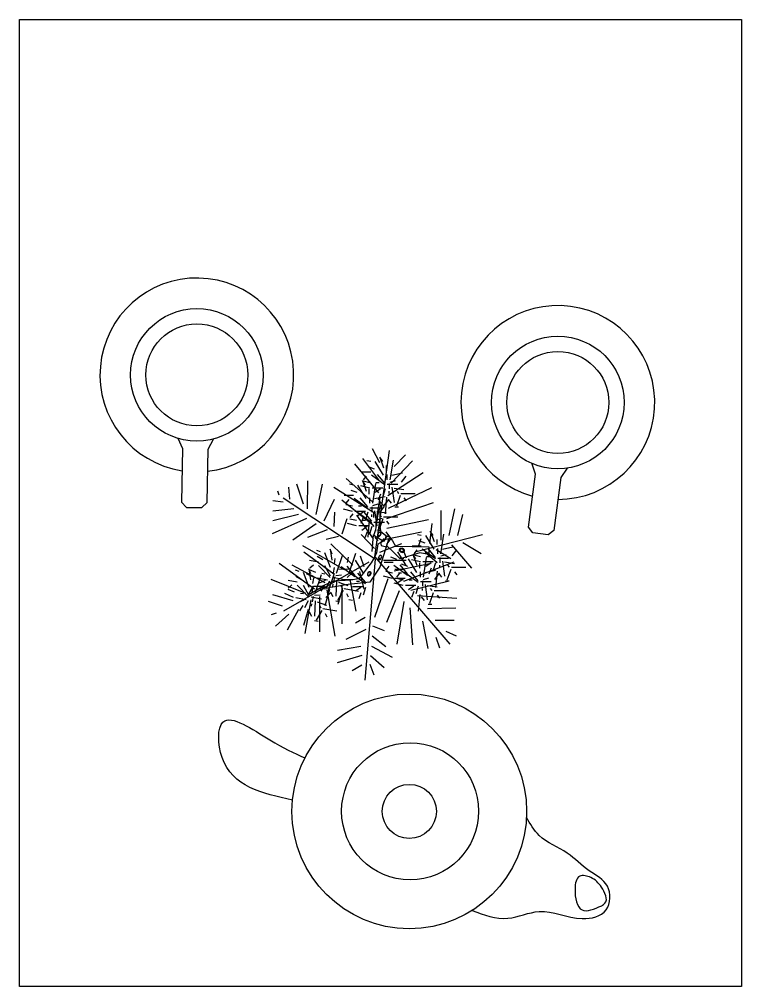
# Model space of a CAD drawing. Header units: millimetres. Extents: x 10088 to 21623, y -4423 to -852.
# Drawn here: x 12230.2 to 12282.8, y -3641.1 to -3570.6 of the extents above; entities that cross this region are included whole.
import ezdxf

# ---------------------------------------------------------------- set-up
doc = ezdxf.new("R2010")
doc.units = ezdxf.units.MM
for name, color, linetype in [('001', 1, 'Continuous'), ('LAYER4', 3, 'Continuous'), ('TEFRIS', 11, 'Continuous')]:
    doc.layers.add(name, color=color, linetype=linetype)

# ---------------------------------------------------------------- blocks, each defined once
blk = doc.blocks.new('qwerty')
at = {"layer": '001', "color": 52, "linetype": 'ByBlock', "true_color": 0xc8c92d}
for p, q in [((12265.152, -3602.839), (12264.877, -3602.784)), ((12266.086, -3603.828), (12265.482, -3602.839)), ((12265.812, -3602.509), (12266.086, -3603.278)), ((12266.032, -3602.839), (12265.812, -3602.509)), ((12266.581, -3604.158), (12266.801, -3602.729)), ((12265.427, -3603.388), (12264.987, -3603.224)), ((12266.306, -3603.498), (12266.306, -3603.114)), ((12265.152, -3603.608), (12264.492, -3603.608)), ((12264.767, -3604.542), (12264.547, -3604.212)), ((12264.547, -3604.212), (12264.822, -3604.982)), ((12264.822, -3603.883), (12264.602, -3604.158)), ((12266.196, -3604.542), (12265.207, -3603.828)), ((12266.196, -3604.432), (12265.647, -3603.773)), ((12266.361, -3604.158), (12266.361, -3603.773)), ((12266.581, -3604.322), (12266.966, -3604.212)), ((12266.691, -3603.828), (12267.461, -3603.663)), ((12267.406, -3604.322), (12267.736, -3603.883)), ((12263.888, -3604.542), (12263.613, -3604.487)), ((12264.163, -3605.092), (12263.723, -3604.927)), ((12264.822, -3605.531), (12264.218, -3604.542)), ((12265.097, -3604.762), (12264.437, -3604.597)), ((12265.097, -3604.377), (12264.602, -3604.267)), ((12265.042, -3605.201), (12265.042, -3604.817)), ((12266.032, -3604.762), (12265.262, -3604.762)), ((12265.317, -3605.861), (12265.537, -3604.432)), ((12265.867, -3604.817), (12265.482, -3605.092)), ((12265.757, -3604.377), (12265.537, -3604.377)), ((12266.196, -3604.817), (12266.032, -3605.366)), ((12266.361, -3604.487), (12267.131, -3604.487)), ((12266.526, -3604.817), (12266.526, -3604.432)), ((12266.691, -3604.707), (12266.856, -3605.806)), ((12266.856, -3604.762), (12267.571, -3604.872)), ((12263.888, -3605.311), (12263.228, -3605.311)), ((12263.558, -3605.586), (12263.338, -3605.861)), ((12264.932, -3606.245), (12263.943, -3605.531)), ((12264.932, -3606.135), (12264.382, -3605.476)), ((12265.097, -3605.861), (12265.097, -3605.476)), ((12265.427, -3605.531), (12266.196, -3605.366)), ((12265.609, -3606.907), (12265.829, -3605.478)), ((12265.867, -3605.201), (12265.702, -3605.641)), ((12266.141, -3606.026), (12266.471, -3605.586)), ((12266.306, -3605.421), (12266.196, -3606.63)), ((12266.416, -3605.586), (12266.636, -3605.861)), ((12266.471, -3604.982), (12266.471, -3605.146)), ((12267.296, -3605.311), (12267.021, -3606.08)), ((12267.076, -3604.982), (12267.186, -3605.146)), ((12267.571, -3605.476), (12267.736, -3605.696)), ((12263.833, -3606.465), (12263.173, -3606.3)), ((12263.833, -3606.08), (12263.338, -3605.971)), ((12264.492, -3606.08), (12264.273, -3606.08)), ((12265.097, -3606.19), (12265.867, -3606.19)), ((12265.262, -3606.52), (12265.262, -3606.135)), ((12265.317, -3606.026), (12265.702, -3605.916)), ((12265.702, -3606.63), (12265.867, -3606.08)), ((12265.867, -3606.08), (12265.812, -3605.751)), ((12265.812, -3605.751), (12266.141, -3606.08)), ((12266.141, -3606.08), (12265.812, -3606.52)), ((12266.911, -3606.135), (12267.186, -3606.135)), ((12263.85, -3606.632), (12263.63, -3606.907)), ((12264.125, -3607.126), (12263.63, -3607.016)), ((12264.767, -3606.465), (12263.998, -3606.465)), ((12264.602, -3606.52), (12264.218, -3606.795)), ((12265.224, -3607.291), (12264.235, -3606.577)), ((12264.602, -3606.905), (12264.437, -3607.344)), ((12265.224, -3607.181), (12264.674, -3606.522)), ((12264.932, -3606.52), (12264.767, -3607.069)), ((12265.207, -3606.685), (12265.207, -3606.85)), ((12265.389, -3606.907), (12265.389, -3606.522)), ((12265.592, -3606.465), (12266.306, -3606.575)), ((12265.592, -3607.234), (12265.702, -3606.63)), ((12265.609, -3607.071), (12265.994, -3606.962)), ((12266.032, -3607.014), (12265.757, -3607.784)), ((12265.812, -3606.685), (12265.922, -3606.85)), ((12266.086, -3606.85), (12267.131, -3606.85)), ((12264.125, -3607.511), (12263.465, -3607.346)), ((12265.059, -3607.511), (12264.29, -3607.511)), ((12264.894, -3607.566), (12264.51, -3607.841)), ((12264.784, -3607.126), (12264.565, -3607.126)), ((12265.042, -3607.124), (12264.932, -3608.333)), ((12265.224, -3607.566), (12265.059, -3608.115)), ((12265.152, -3607.289), (12265.372, -3607.564)), ((12265.389, -3607.236), (12266.159, -3607.236)), ((12265.537, -3607.784), (12265.592, -3607.344)), ((12265.554, -3607.566), (12265.554, -3607.181)), ((12265.592, -3607.344), (12265.592, -3607.234)), ((12266.306, -3607.179), (12266.471, -3607.399)), ((12264.894, -3607.95), (12264.729, -3608.39)), ((12265.334, -3608.17), (12265.224, -3609.379)), ((12265.647, -3607.839), (12265.922, -3607.839)), ((12268.835, -3608.223), (12268.56, -3608.168)), ((12269.769, -3609.212), (12269.165, -3608.223)), ((12269.714, -3608.223), (12269.495, -3607.893)), ((12269.495, -3607.893), (12269.769, -3608.663)), ((12270.264, -3609.542), (12270.484, -3608.113)), ((12268.835, -3608.992), (12268.175, -3608.992)), ((12269.11, -3608.773), (12268.67, -3608.608)), ((12269.879, -3609.816), (12269.33, -3609.157)), ((12269.385, -3609.047), (12269.385, -3609.597)), ((12269.989, -3608.882), (12269.989, -3608.498)), ((12270.044, -3609.542), (12270.044, -3609.157)), ((12270.374, -3609.212), (12271.144, -3609.047)), ((12261.488, -3609.409), (12261.228, -3609.304)), ((12261.657, -3609.999), (12261.256, -3609.756)), ((12262.225, -3610.553), (12261.813, -3609.469)), ((12262.198, -3609.206), (12262.326, -3610.013)), ((12262.353, -3609.571), (12262.198, -3609.206)), ((12262.502, -3610.269), (12262.572, -3609.891)), ((12262.65, -3610.968), (12263.13, -3609.604)), ((12263.451, -3610.172), (12263.522, -3609.794)), ((12263.599, -3610.871), (12264.079, -3609.507)), ((12264.385, -3609.694), (12264.66, -3610.463)), ((12267.067, -3609.965), (12266.627, -3609.8)), ((12267.571, -3609.926), (12267.296, -3609.871)), ((12268.23, -3609.597), (12268.505, -3610.366)), ((12268.45, -3609.926), (12268.23, -3609.597)), ((12268.505, -3609.267), (12268.285, -3609.542)), ((12268.78, -3609.761), (12268.285, -3609.652)), ((12269.385, -3609.597), (12268.725, -3609.487)), ((12269.879, -3609.926), (12268.89, -3609.212)), ((12269, -3611.245), (12269.22, -3609.816)), ((12269.44, -3609.761), (12269.22, -3609.761)), ((12270.044, -3609.871), (12270.814, -3609.871)), ((12270.209, -3610.201), (12270.209, -3609.816)), ((12270.264, -3609.707), (12270.649, -3609.597)), ((12271.089, -3609.707), (12271.418, -3609.267)), ((12261.347, -3610.165), (12260.698, -3610.043)), ((12260.972, -3610.374), (12260.705, -3610.603)), ((12262.201, -3611.275), (12261.36, -3610.391)), ((12262.222, -3611.167), (12261.803, -3610.418)), ((12262.434, -3610.927), (12262.505, -3610.549)), ((12263.991, -3611.216), (12263.002, -3610.502)), ((12263.991, -3611.106), (12263.442, -3610.447)), ((12264.66, -3611.012), (12264.055, -3610.024)), ((12266.792, -3610.185), (12266.132, -3610.185)), ((12266.462, -3610.459), (12266.242, -3610.734)), ((12267.836, -3611.119), (12266.847, -3610.404)), ((12267.836, -3611.009), (12267.287, -3610.349)), ((12267.845, -3610.476), (12267.406, -3610.311)), ((12268.505, -3610.915), (12267.9, -3609.926)), ((12268.78, -3610.146), (12268.12, -3609.981)), ((12268.725, -3610.586), (12268.725, -3610.201)), ((12269.714, -3610.146), (12268.945, -3610.146)), ((12269.55, -3610.201), (12269.165, -3610.476)), ((12269.55, -3610.586), (12269.385, -3611.025)), ((12269.879, -3610.201), (12269.714, -3610.75)), ((12270.154, -3610.366), (12270.154, -3610.531)), ((12270.374, -3610.091), (12270.539, -3611.19)), ((12270.539, -3610.146), (12271.254, -3610.256)), ((12270.759, -3610.366), (12270.869, -3610.531)), ((12271.034, -3610.531), (12272.078, -3610.531)), ((12259.932, -3610.85), (12259.672, -3610.745)), ((12260.101, -3611.44), (12259.699, -3611.197)), ((12260.668, -3611.994), (12260.256, -3610.911)), ((12261.08, -3611.289), (12260.462, -3611.005)), ((12260.797, -3611.012), (12260.641, -3610.647)), ((12260.641, -3610.647), (12260.77, -3611.454)), ((12261.151, -3610.911), (12260.685, -3610.711)), ((12261.094, -3612.409), (12261.573, -3611.046)), ((12261.799, -3611.032), (12261.583, -3610.992)), ((12262.043, -3612.312), (12262.522, -3610.948)), ((12262.374, -3611.251), (12263.13, -3611.393)), ((12262.475, -3611.606), (12262.546, -3611.228)), ((12262.62, -3611.13), (12263.018, -3611.093)), ((12262.819, -3610.664), (12263.606, -3610.644)), ((12263.43, -3611.282), (12263.836, -3610.911)), ((12264.77, -3611.727), (12263.781, -3611.012)), ((12264.77, -3611.617), (12264.22, -3610.958)), ((12264.267, -3611.345), (12264.43, -3611.218)), ((12266.737, -3611.338), (12266.077, -3611.174)), ((12266.737, -3610.954), (12266.242, -3610.844)), ((12267.571, -3610.695), (12266.911, -3610.695)), ((12267.241, -3610.97), (12267.021, -3611.245)), ((12267.397, -3610.954), (12267.177, -3610.954)), ((12268.615, -3611.629), (12267.626, -3610.915)), ((12268.615, -3611.52), (12268.065, -3610.86)), ((12268.78, -3611.245), (12268.78, -3610.86)), ((12269, -3611.41), (12269.385, -3611.3)), ((12269.11, -3610.915), (12269.879, -3610.75)), ((12269.824, -3611.41), (12270.154, -3610.97)), ((12269.989, -3610.805), (12269.879, -3612.014)), ((12270.099, -3610.97), (12270.319, -3611.245)), ((12270.979, -3610.695), (12270.704, -3611.465)), ((12271.254, -3610.86), (12271.418, -3611.08)), ((12259.79, -3611.606), (12259.142, -3611.484)), ((12259.416, -3611.815), (12259.149, -3612.045)), ((12260.645, -3612.716), (12259.804, -3611.832)), ((12260.665, -3612.608), (12260.246, -3611.859)), ((12260.59, -3612.563), (12260.974, -3611.904)), ((12261.634, -3611.959), (12260.59, -3612.563)), ((12260.878, -3612.369), (12260.949, -3611.991)), ((12260.945, -3611.71), (12261.016, -3611.332)), ((12260.974, -3611.904), (12261.579, -3611.904)), ((12261.999, -3611.461), (12261.242, -3611.319)), ((12261.827, -3611.484), (12261.398, -3611.683)), ((12261.756, -3611.862), (12261.513, -3612.264)), ((12261.579, -3611.904), (12262.458, -3611.526)), ((12262.239, -3612.014), (12261.634, -3611.959)), ((12262.151, -3611.545), (12261.887, -3612.055)), ((12262.39, -3611.758), (12262.36, -3611.92)), ((12262.657, -3611.528), (12262.617, -3612.639)), ((12262.809, -3611.613), (12263.491, -3611.852)), ((12262.985, -3611.869), (12263.062, -3612.051)), ((12263.826, -3611.436), (12263.057, -3611.436)), ((12263.706, -3611.435), (12264.267, -3611.345)), ((12264.605, -3611.946), (12263.836, -3611.946)), ((12264.44, -3612.001), (12264.055, -3612.276)), ((12264.33, -3611.562), (12264.11, -3611.562)), ((12264.77, -3612.001), (12264.605, -3612.551)), ((12267.516, -3611.849), (12266.856, -3611.684)), ((12267.671, -3611.338), (12266.902, -3611.338)), ((12267.516, -3611.465), (12267.021, -3611.355)), ((12267.506, -3611.393), (12267.122, -3611.668)), ((12268.45, -3611.849), (12267.681, -3611.849)), ((12268.285, -3611.904), (12267.9, -3612.179)), ((12268.175, -3611.465), (12267.955, -3611.465)), ((12268.615, -3611.904), (12268.45, -3612.454)), ((12268.78, -3611.574), (12269.55, -3611.574)), ((12268.945, -3611.904), (12268.945, -3611.52)), ((12269.11, -3611.794), (12269.275, -3612.893)), ((12269.275, -3611.849), (12269.989, -3611.959)), ((12270.594, -3611.52), (12270.869, -3611.52)), ((12259.524, -3612.73), (12258.906, -3612.446)), ((12259.595, -3612.352), (12259.129, -3612.153)), ((12260.243, -3612.473), (12260.027, -3612.433)), ((12260.817, -3612.693), (12261.574, -3612.834)), ((12260.919, -3613.047), (12260.989, -3612.669)), ((12261.064, -3612.571), (12261.462, -3612.534)), ((12261.263, -3612.105), (12262.05, -3612.085)), ((12262.147, -3612.159), (12261.817, -3613.327)), ((12261.874, -3612.723), (12262.279, -3612.352)), ((12262.225, -3612.342), (12262.391, -3612.652)), ((12263.14, -3612.234), (12262.728, -3612.939)), ((12263.097, -3612.062), (12262.766, -3613.23)), ((12263.225, -3612.082), (12264.251, -3612.274)), ((12263.38, -3612.446), (12263.502, -3612.693)), ((12264.44, -3612.386), (12264.275, -3612.826)), ((12268.285, -3612.289), (12268.12, -3612.728)), ((12268.725, -3612.508), (12268.615, -3613.717)), ((12268.835, -3612.673), (12269.055, -3612.948)), ((12268.89, -3612.069), (12268.89, -3612.234)), ((12269.714, -3612.399), (12269.44, -3613.168)), ((12269.495, -3612.069), (12269.604, -3612.234)), ((12269.769, -3612.234), (12270.814, -3612.234)), ((12269.989, -3612.563), (12270.154, -3612.783)), ((12260.442, -3612.902), (12259.686, -3612.76)), ((12260.27, -3612.925), (12259.841, -3613.125)), ((12260.199, -3613.303), (12259.956, -3613.705)), ((12260.594, -3612.986), (12260.331, -3613.496)), ((12260.834, -3613.199), (12260.804, -3613.361)), ((12261.101, -3612.969), (12261.061, -3614.08)), ((12261.253, -3613.054), (12261.935, -3613.293)), ((12261.428, -3613.31), (12261.506, -3613.492)), ((12262.61, -3612.973), (12262.88, -3613.023)), ((12263.559, -3612.875), (12263.829, -3612.926)), ((12269.33, -3613.223), (12269.604, -3613.223)), ((12260.591, -3613.6), (12260.26, -3614.768)), ((12260.669, -3613.783), (12260.834, -3614.093)), ((12261.584, -3613.675), (12261.172, -3614.38)), ((12261.668, -3613.523), (12262.695, -3613.715)), ((12261.824, -3613.887), (12261.945, -3614.134)), ((12261.054, -3614.414), (12261.324, -3614.464))]:
    blk.add_line(p, q, dxfattribs=at)
at = {"layer": '001', "color": 8, "linetype": 'ByBlock'}
for p, q in [((12267.351, -3605.146), (12268.395, -3605.146)), ((12265.427, -3606.41), (12265.592, -3607.509)), ((12265.812, -3606.52), (12265.812, -3607.509)), ((12265.499, -3607.731), (12265.499, -3607.895)), ((12265.812, -3607.509), (12265.867, -3607.893)), ((12265.444, -3608.335), (12265.664, -3608.61)), ((12266.361, -3608.827), (12266.636, -3608.443)), ((12266.306, -3609.047), (12266.361, -3608.827)), ((12267.452, -3609.086), (12267.726, -3609.855)), ((12267.726, -3610.404), (12267.122, -3609.415)), ((12268.725, -3609.487), (12267.296, -3609.926))]:
    blk.add_line(p, q, dxfattribs=at)
at = {"layer": '001', "color": 114, "linetype": 'ByBlock', "true_color": 0x139b48}
for p, q in [((12265.372, -3608.223), (12265.537, -3607.784)), ((12266.086, -3608.663), (12265.372, -3608.223)), ((12266.471, -3608.443), (12265.812, -3610.531)), ((12265.867, -3607.893), (12266.251, -3608.223)), ((12266.141, -3608.443), (12265.867, -3608.718)), ((12266.361, -3608.223), (12266.086, -3608.663)), ((12266.416, -3608.278), (12266.196, -3608.333)), ((12266.251, -3607.948), (12266.746, -3608.608)), ((12266.636, -3608.443), (12266.416, -3608.278)), ((12265.592, -3609.487), (12265.702, -3608.827)), ((12265.702, -3608.827), (12265.867, -3608.718)), ((12265.867, -3608.718), (12266.196, -3608.498)), ((12265.867, -3608.718), (12265.922, -3608.937)), ((12265.922, -3608.937), (12266.306, -3609.047)), ((12266.856, -3609.487), (12266.306, -3608.937)), ((12266.746, -3608.608), (12266.966, -3608.992)), ((12266.966, -3608.992), (12269.385, -3609.047)), ((12265.372, -3609.926), (12265.592, -3609.487)), ((12267.296, -3609.926), (12266.856, -3609.487)), ((12264.877, -3610.64), (12265.207, -3610.201)), ((12265.812, -3610.531), (12265.099, -3611.616)), ((12265.207, -3610.201), (12265.372, -3609.926)), ((12264.43, -3611.218), (12264.877, -3610.64)), ((12263.503, -3611.794), (12262.239, -3612.014)), ((12262.458, -3611.526), (12263.706, -3611.435)), ((12265.099, -3611.616), (12263.503, -3611.794))]:
    blk.add_line(p, q, dxfattribs=at)
at = {"layer": '001', "color": 114, "linetype": 'ByBlock', "true_color": 0x139b48, "extrusion": (0, 0, -1)}
for centre, major_axis, ratio in [((12265.776, -3608.14), (0.089, 0.149), 0.618485), ((12265.784, -3608.105), (-0.08, -0.114), 0.711049), ((12267.426, -3609.299), (0.194, -0.045), 0.711049), ((12267.417, -3609.293), (0.136, -0.031), 0.711049), ((12265.83, -3609.821), (0.089, 0.149), 0.618485), ((12265.838, -3609.786), (-0.08, -0.114), 0.711049), ((12265.054, -3611.014), (-0.119, -0.119), 0.637314), ((12265.024, -3610.98), (-0.08, -0.114), 0.711049)]:
    blk.add_ellipse(centre, major_axis=major_axis, ratio=ratio, dxfattribs=at)
at = {"layer": 'LAYER4', "color": 116, "true_color": 0x136734}
for p, q in [((12265.812, -3602.934), (12265.293, -3601.896)), ((12265.462, -3609.779), (12266.518, -3602.02)), ((12265.749, -3604.159), (12264.587, -3602.602)), ((12266.642, -3604.408), (12268.199, -3602.789)), ((12266.85, -3603.183), (12267.68, -3602.353)), ((12265.749, -3605.114), (12264.005, -3602.996)), ((12260.538, -3606.277), (12260.58, -3604.242)), ((12265.293, -3605.758), (12263.362, -3604.076)), ((12266.393, -3605.301), (12268.968, -3603.64)), ((12259.251, -3605.571), (12259.188, -3604.699)), ((12260.247, -3605.924), (12259.77, -3604.47)), ((12261.182, -3606.692), (12261.638, -3604.47)), ((12265.438, -3606.588), (12262.469, -3604.72)), ((12266.455, -3606.215), (12269.611, -3604.72)), ((12258.483, -3605.28), (12258.379, -3604.99)), ((12265.488, -3609.949), (12258.773, -3605.509)), ((12261.763, -3607.149), (12262.51, -3605.571)), ((12265.293, -3607.44), (12263.05, -3605.633)), ((12258.773, -3605.799), (12258.026, -3605.695)), ((12259.541, -3606.277), (12258.026, -3606.443)), ((12266.331, -3606.983), (12269.736, -3605.82)), ((12270.857, -3608.208), (12271.272, -3606.277)), ((12260.476, -3606.983), (12257.963, -3608.083)), ((12259.894, -3606.692), (12258.026, -3607.149)), ((12262.485, -3607.571), (12262.527, -3606.512)), ((12263.079, -3608.104), (12263.432, -3606.983)), ((12265.355, -3608.457), (12264.151, -3606.734)), ((12266.331, -3607.689), (12269.362, -3607.045)), ((12270.276, -3608.561), (12270.276, -3606.401)), ((12271.501, -3608.208), (12271.854, -3606.692)), ((12261.182, -3607.377), (12259.479, -3608.561)), ((12269.466, -3608.789), (12269.632, -3607.336)), ((12261.991, -3607.793), (12260.538, -3608.374)), ((12262.801, -3608.289), (12261.908, -3608.517)), ((12265.438, -3609.163), (12264.462, -3608.146)), ((12266.144, -3608.519), (12268.843, -3607.938)), ((12268.469, -3609.371), (12273.307, -3608.146)), ((12268.635, -3609.018), (12268.822, -3608.436)), ((12263.237, -3610.72), (12260.206, -3608.976)), ((12263.856, -3610.369), (12262.257, -3608.833)), ((12265.812, -3609.433), (12267.431, -3608.789)), ((12271.044, -3608.893), (12272.497, -3610.596)), ((12271.854, -3608.727), (12273.203, -3609.537)), ((12262.469, -3611.032), (12260.268, -3609.433)), ((12265.462, -3609.779), (12270.908, -3616.138)), ((12269.113, -3609.433), (12269.985, -3610.18)), ((12269.923, -3609.246), (12270.982, -3609.89)), ((12261.057, -3612.132), (12258.483, -3610.263)), ((12265.027, -3610.161), (12258.794, -3613.731)), ((12261.825, -3611.675), (12259.438, -3610.388)), ((12265.488, -3609.949), (12264.732, -3618.755)), ((12266.082, -3610.014), (12267.743, -3610.014)), ((12266.85, -3610.782), (12269.424, -3610.263)), ((12267.556, -3611.551), (12271.231, -3610.139)), ((12264.338, -3610.845), (12264.649, -3612.132)), ((12260.413, -3612.443), (12257.901, -3611.426)), ((12263.05, -3611.8), (12263.05, -3614.644)), ((12263.632, -3611.426), (12264.068, -3613.731)), ((12266.393, -3611.364), (12265.438, -3614.188)), ((12268.075, -3612.194), (12270.774, -3611.551)), ((12259.5, -3612.963), (12258.026, -3612.527)), ((12261.431, -3612.651), (12261.431, -3615.226)), ((12261.95, -3612.194), (12262.531, -3615.537)), ((12267.224, -3612.257), (12266.31, -3614.561)), ((12268.573, -3612.589), (12271.418, -3612.776)), ((12258.732, -3613.357), (12257.694, -3613.025)), ((12260.787, -3612.9), (12260.351, -3615.35)), ((12267.556, -3613.025), (12267.057, -3616.139)), ((12258.275, -3613.876), (12257.901, -3614.001)), ((12259.188, -3613.938), (12258.213, -3614.831)), ((12259.894, -3613.606), (12259.064, -3615.101)), ((12268.012, -3613.482), (12268.199, -3616.181)), ((12269.3, -3613.544), (12271.355, -3613.482)), ((12264.753, -3614.189), (12264.047, -3614.604)), ((12265.279, -3614.792), (12266.123, -3615.143)), ((12268.93, -3614.462), (12269.304, -3616.455)), ((12269.86, -3614.374), (12271.231, -3614.374)), ((12264.786, -3615.073), (12263.341, -3615.786)), ((12270.617, -3615.186), (12271.385, -3615.519)), ((12265.247, -3615.534), (12266.248, -3616.305)), ((12269.904, -3615.618), (12270.153, -3616.386)), ((12264.441, -3616.305), (12262.739, -3616.596)), ((12265.21, -3616.276), (12266.725, -3617.074)), ((12264.504, -3616.949), (12262.697, -3617.489)), ((12265.085, -3617.593), (12265.376, -3618.361)), ((12265.147, -3616.949), (12266.123, -3617.821)), ((12264.504, -3617.655), (12263.798, -3618.07))]:
    blk.add_line(p, q, dxfattribs=at)
at = {"layer": 'TEFRIS'}
for p, q in [((12239.551, -3641.075), (12239.551, -3570.624)), ((12239.551, -3570.624), (12292.18, -3570.624)), ((12292.18, -3570.624), (12292.18, -3641.075)), ((12251.091, -3601.136), (12251.447, -3601.887)), ((12253.304, -3601.925), (12253.69, -3601.189)), ((12251.447, -3601.887), (12251.367, -3605.786)), ((12253.224, -3605.824), (12253.304, -3601.925)), ((12277.158, -3603.744), (12276.888, -3602.959)), ((12279.466, -3603.301), (12279, -3603.988)), ((12276.646, -3607.611), (12277.158, -3603.744)), ((12279, -3603.988), (12278.487, -3607.855)), ((12251.367, -3605.786), (12251.731, -3606.165)), ((12251.731, -3606.165), (12252.845, -3606.188)), ((12252.845, -3606.188), (12253.224, -3605.824)), ((12276.965, -3608.028), (12276.646, -3607.611)), ((12278.07, -3608.174), (12276.965, -3608.028)), ((12278.487, -3607.855), (12278.07, -3608.174)), ((12292.18, -3641.075), (12239.551, -3641.075))]:
    blk.add_line(p, q, dxfattribs=at)
for centre, radius in [((12252.485, -3596.52), 4.829), ((12252.485, -3596.52), 3.715), ((12278.787, -3598.527), 4.829), ((12278.787, -3598.527), 3.715), ((12267.964, -3628.312), 8.548), ((12268.024, -3628.299), 4.992), ((12267.964, -3628.312), 1.972)]:
    blk.add_circle(centre, radius, dxfattribs=at)
for centre, start, end in [((12252.485, -3596.52), 276.39069, 261.26942), ((12278.787, -3598.527), 270.00706, 254.88579)]:
    blk.add_arc(centre, 7.058, start, end, dxfattribs=at)
for points in [[(12259.456, -3627.486), (12254.325, -3624.373), (12254.388, -3621.801), (12257.796, -3623.098), (12260.358, -3624.412)], [(12272.551, -3635.526), (12275.139, -3636.095), (12277.427, -3635.599), (12280.566, -3636.117), (12282.31, -3635.479), (12282.4, -3633.761), (12281.077, -3632.643), (12279.47, -3631.354), (12277.432, -3630.067), (12276.501, -3628.74)], [(12281.983, -3635.18), (12280.553, -3635.49), (12280.037, -3633.965), (12280.388, -3633.024), (12281.183, -3633.129), (12281.966, -3633.824), (12282.222, -3635.004), (12281.983, -3635.18)]]:
    blk.add_spline(points, degree=3, dxfattribs=at)

msp = doc.modelspace()

# ---------------------------------------------------------------- block references
msp.add_blockref('qwerty', (-9.39, 0))

doc.saveas('drawing.dxf')
